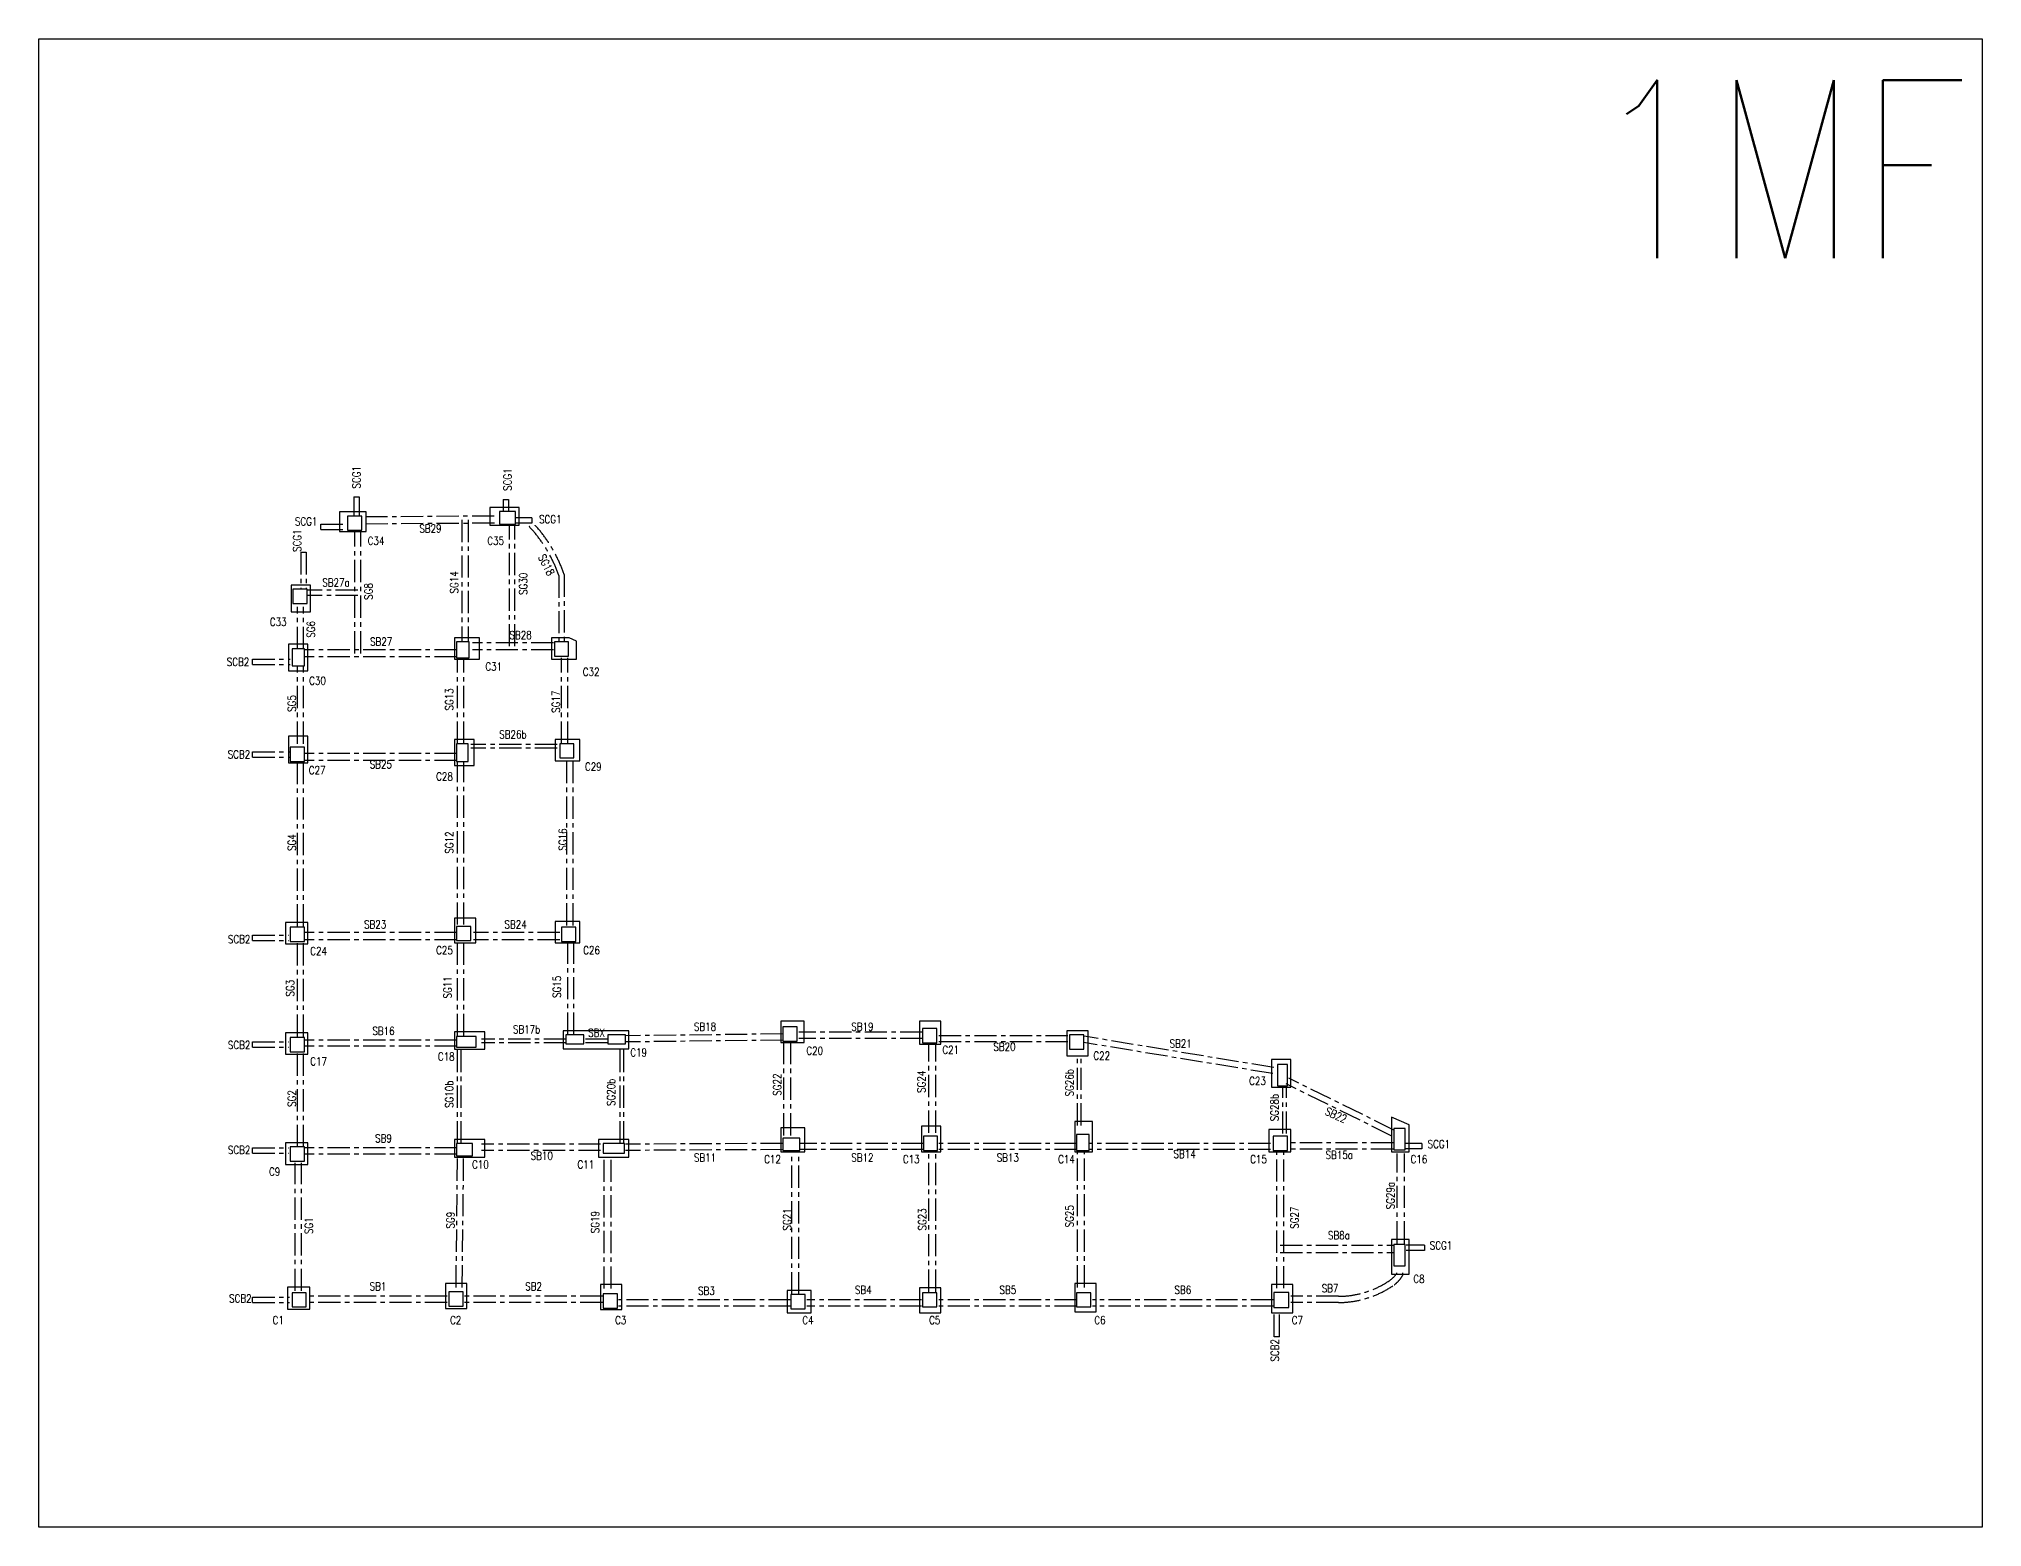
# Model space of a CAD drawing. Header units: millimetres. Extents: x 3 to 26067, y -17 to 17277.
# Drawn here: x 3 to 10931, y 8909 to 17277 of the extents above; entities that cross this region are included whole.
import ezdxf
from ezdxf.enums import TextEntityAlignment as Align

# ---------------------------------------------------------------- set-up
doc = ezdxf.new("R2010")
doc.units = ezdxf.units.MM
doc.header["$LTSCALE"] = 100
doc.header["$MEASUREMENT"] = 0
doc.linetypes.add('CENTER', pattern=[2, 1.25, -0.25, 0.25, -0.25])
for name, color, linetype in [('TC-COLUMN', 1, 'Continuous'), ('TC-T', 4, 'Continuous'), ('TC-TB', 2, 'Continuous'), ('TC-TC', 4, 'Continuous'), ('TC-鋼柱', 11, 'Continuous')]:
    doc.layers.add(name, color=color, linetype=linetype)
doc.layers.add('TC-鋼粱', color=4, linetype='CENTER', plot=False)
doc.styles.add('TXT', font='TXT.shx', dxfattribs={"width": 0.8, "bigfont": 'ae.shx'})

msp = doc.modelspace()

# ---------------------------------------------------------------- linework, layer by layer
msp.add_lwpolyline([(3, 17277), (10931, 17277), (10931, 8909), (3, 8909)], close=True)
at = {"layer": 'TC-COLUMN'}
for points in [[(1694, 14507), (1844, 14507), (1844, 14617), (1694, 14617)], [(2704, 14642), (2539, 14642), (2539, 14542), (2704, 14542)], [(1531, 14055), (1531, 14205), (1421, 14205), (1421, 14055)], [(2341, 13789), (2481, 13789), (2481, 13909), (2341, 13909)], [(2985, 13909), (2886, 13909), (2886, 13789), (3026, 13789), (3026, 13890)], [(1516, 13724), (1516, 13874), (1406, 13874), (1406, 13724)], [(1516, 13207), (1516, 13357), (1406, 13357), (1406, 13207)], [(2451, 13192), (2451, 13337), (2341, 13337), (2341, 13192)], [(2906, 13217), (3046, 13217), (3046, 13337), (2906, 13337)], [(1389, 12189), (1516, 12189), (1516, 12309), (1389, 12309)], [(2461, 12194), (2461, 12334), (2341, 12334), (2341, 12194)], [(2906, 12194), (3046, 12194), (3046, 12314), (2906, 12314)], [(2511, 11694), (2341, 11694), (2341, 11597), (2511, 11597)], [(2951, 11599), (3321, 11599), (3321, 11699), (2951, 11699)], [(4176, 11634), (4306, 11634), (4306, 11754), (4176, 11754)], [(5076, 11624), (5076, 11754), (4956, 11754), (4956, 11624)], [(5784, 11699), (5784, 11559), (5904, 11559), (5904, 11699)], [(1389, 11569), (1516, 11569), (1516, 11689), (1389, 11689)], [(7044, 11383), (7044, 11538), (6934, 11538), (6934, 11383)], [(4311, 11019), (4311, 11154), (4176, 11154), (4176, 11019)], [(5076, 11019), (5076, 11164), (4966, 11164), (4966, 11019)], [(5929, 11019), (5929, 11189), (5829, 11189), (5829, 11019)], [(7609, 11214), (7609, 11019), (7709, 11019), (7709, 11172)], [(1389, 10949), (1516, 10949), (1516, 11069), (1389, 11069)], [(2511, 11089), (2341, 11089), (2341, 10989), (2511, 10989)], [(3321, 11089), (3151, 11089), (3151, 10989), (3321, 10989)], [(6919, 11019), (7044, 11019), (7044, 11144), (6919, 11144)], [(7609, 10331), (7709, 10331), (7709, 10526), (7609, 10526)], [(2409, 10139), (2409, 10279), (2289, 10279), (2289, 10139)], [(3161, 10133), (3281, 10133), (3281, 10273), (3161, 10273)], [(5829, 10279), (5829, 10119), (5949, 10119), (5949, 10279)], [(6934, 10274), (6934, 10114), (7054, 10114), (7054, 10274)], [(1401, 10134), (1526, 10134), (1526, 10259), (1401, 10259)], [(4211, 10114), (4346, 10114), (4346, 10239), (4211, 10239)], [(4956, 10254), (4956, 10114), (5076, 10114), (5076, 10254)]]:
    msp.add_lwpolyline(points, close=True, dxfattribs=at)
at = {"layer": 'TC-鋼柱'}
for points in [[(1739, 14514), (1819, 14514), (1819, 14594), (1739, 14594)], [(2594, 14549), (2684, 14549), (2684, 14619), (2594, 14619)], [(1432, 14103), (1512, 14103), (1512, 14183), (1432, 14183)], [(2352, 13797), (2422, 13797), (2422, 13887), (2352, 13887)], [(2902, 13807), (2982, 13807), (2982, 13887), (2902, 13887)], [(1427, 13752), (1497, 13752), (1497, 13847), (1427, 13847)], [(1417, 13214), (1497, 13214), (1497, 13294), (1417, 13294)], [(2352, 13214), (2417, 13214), (2417, 13314), (2352, 13314)], [(2932, 13234), (3012, 13234), (3012, 13314), (2932, 13314)], [(1417, 12202), (1497, 12202), (1497, 12282), (1417, 12282)], [(2352, 12207), (2432, 12207), (2432, 12287), (2352, 12287)], [(2942, 12202), (3022, 12202), (3022, 12282), (2942, 12282)], [(4187, 11642), (4267, 11642), (4267, 11722), (4187, 11722)], [(4972, 11632), (5052, 11632), (5052, 11712), (4972, 11712)], [(1417, 11582), (1497, 11582), (1497, 11662), (1417, 11662)], [(2352, 11608), (2462, 11608), (2462, 11668), (2352, 11668)], [(2967, 11627), (3067, 11627), (3067, 11677), (2967, 11677)], [(3202, 11627), (3302, 11627), (3302, 11677), (3202, 11677)], [(5799, 11597), (5879, 11597), (5879, 11677), (5799, 11677)], [(6969, 11390), (7024, 11390), (7024, 11510), (6969, 11510)], [(7622, 11030), (7687, 11030), (7687, 11150), (7622, 11150)], [(1417, 10967), (1497, 10967), (1497, 11047), (1417, 11047)], [(2352, 10997), (2442, 10997), (2442, 11067), (2352, 11067)], [(3177, 11012), (3297, 11012), (3297, 11067), (3177, 11067)], [(4187, 11027), (4282, 11027), (4282, 11097), (4187, 11097)], [(4977, 11027), (5057, 11027), (5057, 11107), (4977, 11107)], [(5839, 11027), (5909, 11027), (5909, 11117), (5839, 11117)], [(6944, 11027), (7024, 11027), (7024, 11107), (6944, 11107)], [(7622, 10379), (7687, 10379), (7687, 10499), (7622, 10499)], [(1427, 10147), (1507, 10147), (1507, 10227), (1427, 10227)], [(2309, 10152), (2389, 10152), (2389, 10232), (2309, 10232)], [(3177, 10140), (3257, 10140), (3257, 10220), (3177, 10220)], [(4232, 10137), (4312, 10137), (4312, 10217), (4232, 10217)], [(4972, 10147), (5052, 10147), (5052, 10227), (4972, 10227)], [(5839, 10147), (5919, 10147), (5919, 10227), (5839, 10227)], [(6947, 10144), (7032, 10144), (7032, 10229), (6947, 10229)]]:
    msp.add_lwpolyline(points, close=True, dxfattribs=at)
at = {"layer": 'TC-鋼粱'}
for p, q in [((1774, 14702), (1774, 14594)), ((1774, 14702), (1804, 14702)), ((1804, 14702), (1804, 14594)), ((2614, 14687), (2614, 14619)), ((2614, 14687), (2644, 14687)), ((2644, 14687), (2644, 14619)), ((1588, 14549), (1719, 14549)), ((1588, 14519), (1588, 14549)), ((2564, 14594), (1819, 14589)), ((2565, 14554), (1819, 14549)), ((2382, 14573), (2382, 13887)), ((2417, 14573), (2417, 13887)), ((2649, 13862), (2649, 14549)), ((2679, 13862), (2679, 14549)), ((2775, 14584), (2684, 14584)), ((2775, 14554), (2684, 14554)), ((2775, 14584), (2775, 14554)), ((1588, 14519), (1719, 14519)), ((1779, 13822), (1779, 14514)), ((1814, 13822), (1814, 14514)), ((1477, 14391), (1477, 14183)), ((1477, 14391), (1507, 14391)), ((1507, 14391), (1507, 14183)), ((1797, 14178), (1512, 14178)), ((1797, 14148), (1512, 14148)), ((1457, 13847), (1457, 14083)), ((1492, 13847), (1492, 14083)), ((2897, 13882), (2442, 13882)), ((1204, 13789), (1417, 13789)), ((1204, 13759), (1204, 13789)), ((2352, 13842), (1497, 13842)), ((2352, 13802), (1497, 13802)), ((2357, 13314), (2357, 13797)), ((2392, 13314), (2392, 13797)), ((2897, 13842), (2442, 13842)), ((2942, 13314), (2942, 13797)), ((2977, 13314), (2977, 13797)), ((1204, 13759), (1417, 13759)), ((1457, 13314), (1457, 13747)), ((1492, 13314), (1492, 13747)), ((1204, 13269), (1417, 13269)), ((1204, 13239), (1204, 13269)), ((1204, 13239), (1417, 13239)), ((2352, 13259), (1497, 13259)), ((2917, 13309), (2432, 13309)), ((2917, 13289), (2432, 13289)), ((2972, 12292), (2972, 13224)), ((3007, 12292), (3007, 13224)), ((1457, 12287), (1457, 13214)), ((1492, 12287), (1492, 13214)), ((2352, 13219), (1497, 13219)), ((2357, 12297), (2357, 13214)), ((2392, 12297), (2392, 13214)), ((2352, 12252), (1497, 12252)), ((2932, 12252), (2447, 12252)), ((1204, 12237), (1407, 12237)), ((1204, 12207), (1204, 12237)), ((1204, 12207), (1407, 12207)), ((1457, 11667), (1457, 12197)), ((1492, 11667), (1492, 12197)), ((2352, 12212), (1497, 12212)), ((2357, 11670), (2357, 12207)), ((2392, 11670), (2392, 12207)), ((2932, 12212), (2447, 12212)), ((2977, 11677), (2977, 12202)), ((3012, 11677), (3012, 12202)), ((1204, 11637), (1407, 11637)), ((1204, 11607), (1204, 11637)), ((1204, 11607), (1407, 11607)), ((2352, 11648), (1497, 11648)), ((2352, 11613), (1497, 11613)), ((2357, 11067), (2357, 11605)), ((2377, 11067), (2377, 11605)), ((2967, 11652), (2492, 11652)), ((2967, 11632), (2492, 11632)), ((3202, 11652), (3067, 11652)), ((3202, 11632), (3067, 11632)), ((3272, 11067), (3272, 11612)), ((3292, 11067), (3292, 11612)), ((4187, 11682), (3302, 11672)), ((4187, 11647), (3302, 11637)), ((4192, 11112), (4192, 11642)), ((4232, 11112), (4232, 11642)), ((4972, 11692), (4277, 11692)), ((4972, 11657), (4277, 11657)), ((5007, 11127), (5007, 11632)), ((5047, 11127), (5047, 11632)), ((5789, 11672), (5052, 11672)), ((5789, 11637), (5052, 11637)), ((6942, 11459), (5877, 11634)), ((6947, 11493), (5882, 11669)), ((1457, 11047), (1457, 11577)), ((1492, 11047), (1492, 11577)), ((5844, 11167), (5844, 11567)), ((5864, 11167), (5864, 11567)), ((6999, 11122), (6999, 11390)), ((7612, 11108), (7017, 11402)), ((7019, 11122), (7019, 11390)), ((7627, 11140), (7032, 11433)), ((1204, 11042), (1407, 11042)), ((1204, 11012), (1204, 11042)), ((2352, 11042), (1497, 11042)), ((3162, 11062), (2492, 11062)), ((4187, 11067), (3302, 11062)), ((4977, 11067), (4282, 11067)), ((5839, 11067), (5057, 11067)), ((6929, 11067), (5909, 11067)), ((7619, 11070), (7024, 11070)), ((7781, 11067), (7689, 11067)), ((7781, 11067), (7781, 11037)), ((1204, 11012), (1407, 11012)), ((1444, 10237), (1444, 10957)), ((1479, 10237), (1479, 10957)), ((2352, 11007), (1497, 11007)), ((2349, 10257), (2357, 10997)), ((2384, 10257), (2392, 10997)), ((3162, 11027), (2492, 11027)), ((3182, 10250), (3182, 10997)), ((3222, 10250), (3222, 10997)), ((4187, 11032), (3302, 11027)), ((4237, 10217), (4237, 11027)), ((4277, 10217), (4277, 11027)), ((4977, 11032), (4282, 11032)), ((5007, 10232), (5007, 11027)), ((5047, 10232), (5047, 11027)), ((5839, 11032), (5057, 11032)), ((5844, 10257), (5844, 11027)), ((5884, 10257), (5884, 11027)), ((6929, 11032), (5909, 11032)), ((6964, 10252), (6964, 11027)), ((7004, 10252), (7004, 11027)), ((7619, 11035), (7024, 11035)), ((7642, 10504), (7642, 11010)), ((7682, 10504), (7682, 11010)), ((7781, 11037), (7689, 11037)), ((6984, 10494), (7622, 10494)), ((7795, 10494), (7692, 10494)), ((7795, 10494), (7795, 10464)), ((6984, 10454), (7622, 10454)), ((7795, 10464), (7692, 10464)), ((1204, 10202), (1412, 10202)), ((1204, 10172), (1204, 10202)), ((1204, 10172), (1412, 10172)), ((2299, 10207), (1507, 10207)), ((2299, 10172), (1507, 10172)), ((3172, 10207), (2389, 10207)), ((3172, 10172), (2389, 10172)), ((4232, 10187), (3262, 10187)), ((4967, 10187), (4322, 10187)), ((5839, 10187), (5057, 10187)), ((6944, 10187), (5929, 10187)), ((4232, 10152), (3262, 10152)), ((4967, 10152), (4322, 10152)), ((5839, 10152), (5057, 10152)), ((6944, 10152), (5929, 10152)), ((6949, 9979), (6949, 10122)), ((6979, 9979), (6979, 10122)), ((6979, 9979), (6949, 9979))]:
    msp.add_line(p, q, dxfattribs=at)
for points in [[(2754, 14542, -0.108185), (2927, 14260), (2927, 13887)], [(2776, 14562, -0.109798), (2957, 14265), (2957, 13887)], [(7672, 10339), (7672, 10324, -0.096294), (7625, 10271, -0.152217), (7311, 10172), (7044, 10172)], [(7637, 10339), (7637, 10334, -0.079755), (7604, 10299, -0.151787), (7311, 10207), (7044, 10207)]]:
    msp.add_lwpolyline(points, format="xyb", dxfattribs=at)

# ---------------------------------------------------------------- texts
at = {"layer": 'TC-T', "style": 'TXT', "width": 0.8}
msp.add_text('1MF', height=1000, dxfattribs=at).set_placement((9789, 16544), align=Align.MIDDLE_CENTER)
at = {"layer": 'TC-TB', "style": 'TXT', "width": 0.8}
for s, rotation, p in [('SCG1', 90, (1789, 14812)), ('SCG1', 90, (2639, 14799)), ('SB29', 0.3754, (2205, 14524)), ('SCG1', 90, (1455, 14456)), ('SG18', 297, (2857, 14319)), ('SG8', 90, (1857, 14170)), ('SG14', 90, (2339, 14221)), ('SG30', 90, (2727, 14213)), ('SG6', 90, (1533, 13957)), ('SG5', 90, (1426, 13540)), ('SG13', 90, (2311, 13563)), ('SG17', 90, (2911, 13550)), ('SG4', 90, (1426, 12758)), ('SG12', 90, (2311, 12758)), ('SG16', 90, (2949, 12775)), ('SG3', 90, (1416, 11939)), ('SG11', 90, (2301, 11944)), ('SG15', 90, (2916, 11947)), ('SG26b', 90, (5799, 11408)), ('SG10b', 90, (2311, 11343)), ('SG20b', 90, (3221, 11354)), ('SG22', 90, (4155, 11397)), ('SG24', 90, (4966, 11413)), ('SG2', 90, (1426, 11319)), ('SG28b', 90, (6952, 11268)), ('SB22', 335.7133, (7298, 11226)), ('SG29a', 90, (7604, 10773)), ('SG25', 90, (5799, 10657)), ('SG1', 90, (1521, 10604)), ('SG9', 89.0759, (2318, 10635)), ('SG19', 90, (3131, 10624)), ('SG21', 90, (4211, 10639)), ('SG23', 90, (4971, 10639)), ('SG27', 90, (7064, 10649)), ('SCB2', 90, (6954, 9903))]:
    msp.add_text(s, height=45, rotation=rotation, dxfattribs=at).set_placement(p, align=Align.MIDDLE_CENTER)
for s, p in [('SCG1', (1506, 14564)), ('SCG1', (2879, 14576)), ('SB27a', (1674, 14220)), ('SB27', (1928, 13888)), ('SB28', (2712, 13925)), ('SCB2', (1123, 13774)), ('SB26b', (2669, 13366)), ('SCB2', (1128, 13254)), ('SB25', (1926, 13198)), ('SB23', (1894, 12298)), ('SB24', (2684, 12298)), ('SCB2', (1129, 12215)), ('SB16', (1941, 11699)), ('SB17b', (2746, 11708)), ('SBX', (3139, 11689)), ('SB18', (3749, 11723)), ('SB19', (4634, 11723)), ('SCB2', (1129, 11620)), ('SB20', (5433, 11610)), ('SB21', (6424, 11628)), ('SCB2', (1129, 11030)), ('SB9', (1941, 11095)), ('SCG1', (7876, 11063)), ('SB10', (2831, 10997)), ('SB11', (3749, 10987)), ('SB12', (4634, 10987)), ('SB13', (5452, 10987)), ('SB14', (6446, 11007)), ('SB15a', (7316, 11002)), ('SB8a', (7314, 10550)), ('SCG1', (7888, 10493)), ('SB1', (1910, 10263)), ('SB2', (2785, 10263)), ('SB7', (7264, 10252)), ('SCB2', (1136, 10195)), ('SB3', (3757, 10238)), ('SB4', (4639, 10243)), ('SB5', (5452, 10243)), ('SB6', (6436, 10243))]:
    msp.add_text(s, height=45, dxfattribs=at).set_placement(p, align=Align.MIDDLE_CENTER)
at = {"layer": 'TC-TC', "style": 'TXT', "width": 0.8}
for s, p in [('C34', (1899, 14455)), ('C35', (2572, 14455)), ('C33', (1349, 13999)), ('C31', (2561, 13748)), ('C30', (1570, 13668)), ('C32', (3109, 13718)), ('C27', (1568, 13165)), ('C28', (2284, 13130)), ('C29', (3121, 13185)), ('C24', (1576, 12148)), ('C25', (2284, 12153)), ('C26', (3111, 12153)), ('C19', (3376, 11578)), ('C20', (4366, 11588)), ('C21', (5131, 11593)), ('C17', (1576, 11528)), ('C18', (2294, 11555)), ('C22', (5980, 11560)), ('C23', (6856, 11418)), ('C9', (1329, 10908)), ('C10', (2486, 10948)), ('C11', (3079, 10948)), ('C12', (4129, 10978)), ('C13', (4909, 10978)), ('C14', (5782, 10978)), ('C15', (6862, 10978)), ('C16', (7764, 10978)), ('C8', (7764, 10305)), ('C1', (1349, 10073)), ('C2', (2347, 10073)), ('C3', (3275, 10073)), ('C4', (4328, 10073)), ('C5', (5041, 10073)), ('C6', (5970, 10073)), ('C7', (7080, 10073))]:
    msp.add_text(s, height=45, dxfattribs=at).set_placement(p, align=Align.MIDDLE_CENTER)

doc.saveas('drawing.dxf')
